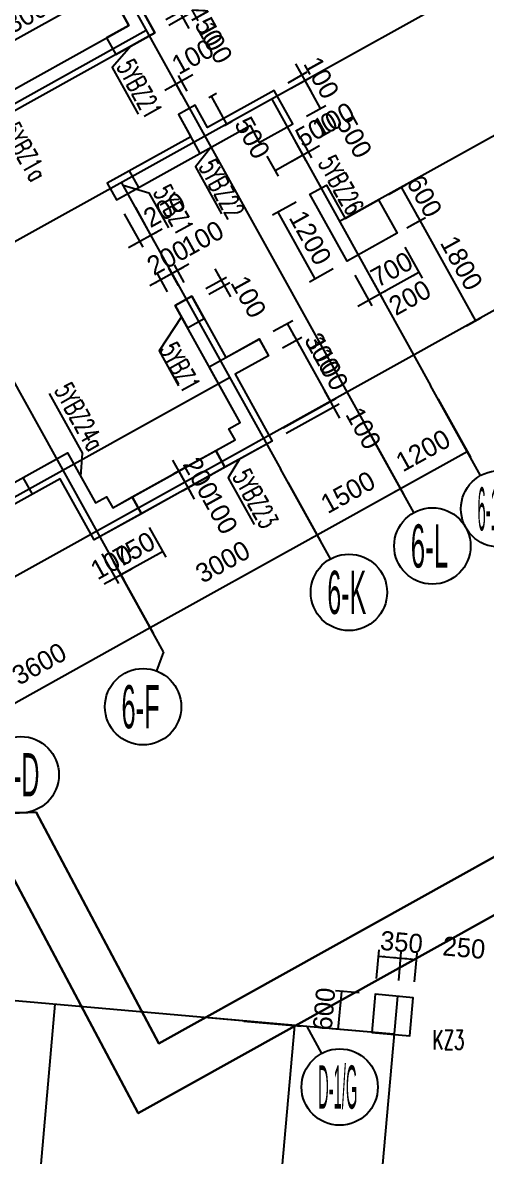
# Model space of a CAD drawing. Extents: x 19107 to 699106, y -67310 to 245688.
# Drawn here: x 515400 to 522687, y 89246 to 107050 of the extents above; entities that cross this region are included whole.
import ezdxf

# ---------------------------------------------------------------- set-up
doc = ezdxf.new("R2010")
doc.units = 0
doc.header["$LTSCALE"] = 100
doc.header["$MEASUREMENT"] = 0
for name, color, linetype in [('22000', 2, 'Continuous'), ('AXIS', 3, 'Continuous'), ('DIM', 3, 'Continuous'), ('DOTE', 253, 'Continuous'), ('L-AXIS', 3, 'Continuous'), ('wall-主楼', 2, 'Continuous'), ('小尺寸', 4, 'Continuous')]:
    doc.layers.add(name, color=color, linetype=linetype)
doc.layers.add('Select Column Frame Line', color=7, linetype='Continuous', lineweight=0)
doc.layers.add('Select Column Frame Position', color=7, linetype='Continuous', lineweight=0)
doc.styles.get("Standard").update_dxf_attribs({"font": 'standard'})
doc.styles.add('汉字', font='汉字')
doc.dimstyles.get("Standard").update_dxf_attribs({"dimtxt": 300, "dimasz": 100, "dimexe": 100, "dimexo": 250, "dimgap": 100, "dimtad": 0, "dimtoh": 1, "dimdec": 0, "dimdsep": 46, "dimcen": 0.09, "dimclrt": 7, "dimadec": 0, "dimazin": 0, "dimtfac": 1, "dimtdec": 4, "dimtofl": 0, "dimtmove": 0, "dimatfit": 3, "dimfxl": 1, "dimtolj": 1, "dimtzin": 0, "dimarcsym": 0})

# ---------------------------------------------------------------- blocks, each defined once
blk = doc.blocks.new('_AXISO')
blk.add_circle((0, 0), 0.5)
blk = doc.blocks.new('*D2698')
at = {"layer": 'L-AXIS', "color": 0, "linetype": 'ByBlock', "lineweight": -2}
for p, q in [((516949, 98368), (517453, 97461)), ((514257, 95801), (517404, 97549)), ((513802, 96620), (514305, 95713))]:
    blk.add_line(p, q, dxfattribs=at)
for points in [[(517404, 97549), (517325, 97485), (517309, 97515)], [(514257, 95801), (514336, 95864), (514352, 95835)]]:
    blk.add_solid(points, dxfattribs=at)
at = {"layer": 'L-AXIS', "color": 7, "linetype": 'Continuous', "lineweight": -2, "insert": (515660, 96981), "char_height": 300, "width": 775, "attachment_point": 5, "rotation": 29.0454, "style": '汉字'}
blk.add_mtext('3600', dxfattribs=at)
blk = doc.blocks.new('*D1392')
at = {"layer": 'L-AXIS', "color": 0, "linetype": 'ByBlock', "lineweight": -2}
for p, q in [((519572, 99824), (520075, 98918)), ((517404, 97549), (520027, 99005)), ((516949, 98368), (517453, 97461))]:
    blk.add_line(p, q, dxfattribs=at)
for points in [[(520027, 99005), (519947, 98942), (519931, 98971)], [(517404, 97549), (517483, 97612), (517500, 97583)]]:
    blk.add_solid(points, dxfattribs=at)
at = {"layer": 'L-AXIS', "color": 7, "linetype": 'Continuous', "lineweight": -2, "insert": (518545, 98583), "char_height": 300, "width": 780, "attachment_point": 5, "rotation": 29.0454, "style": '汉字'}
blk.add_mtext('3000', dxfattribs=at)
blk = doc.blocks.new('*D4373')
at = {"layer": 'L-AXIS', "color": 0, "linetype": 'ByBlock', "lineweight": -2}
for p, q in [((520883, 100553), (521387, 99646)), ((519572, 99824), (520075, 98918)), ((520027, 99005), (521338, 99733))]:
    blk.add_line(p, q, dxfattribs=at)
for points in [[(521338, 99733), (521259, 99670), (521243, 99699)], [(520027, 99005), (520106, 99068), (520122, 99039)]]:
    blk.add_solid(points, dxfattribs=at)
at = {"layer": 'L-AXIS', "color": 7, "linetype": 'Continuous', "lineweight": -2, "insert": (520512, 99675), "char_height": 300, "width": 690, "attachment_point": 5, "rotation": 29.0454, "style": '汉字'}
blk.add_mtext('1500', dxfattribs=at)
blk = doc.blocks.new('*D4710')
at = {"layer": 'L-AXIS', "color": 0, "linetype": 'ByBlock', "lineweight": -2}
for p, q in [((521932, 101135), (522436, 100229)), ((520883, 100553), (521387, 99646)), ((521338, 99733), (522387, 100316))]:
    blk.add_line(p, q, dxfattribs=at)
for points in [[(522387, 100316), (522308, 100253), (522292, 100282)], [(521338, 99733), (521417, 99796), (521434, 99767)]]:
    blk.add_solid(points, dxfattribs=at)
at = {"layer": 'L-AXIS', "color": 7, "linetype": 'Continuous', "lineweight": -2, "insert": (521693, 100331), "char_height": 300, "width": 690, "attachment_point": 5, "rotation": 29.0454, "style": '汉字'}
blk.add_mtext('1200', dxfattribs=at)
blk = doc.blocks.new('*D1764')
at = {"layer": 'L-AXIS', "color": 0, "linetype": 'ByBlock', "lineweight": -2}
for p, q in [((518874, 91371), (519775, 91291)), ((519176, 85672), (519675, 91300)), ((518375, 85743), (519275, 85663))]:
    blk.add_line(p, q, dxfattribs=at)
for points in [[(519675, 91300), (519683, 91199), (519650, 91202)], [(519176, 85672), (519168, 85773), (519201, 85770)]]:
    blk.add_solid(points, dxfattribs=at)
at = {"layer": 'L-AXIS', "color": 7, "linetype": 'Continuous', "lineweight": -2, "insert": (519077, 88517), "char_height": 300, "width": 775, "attachment_point": 5, "rotation": 84.9316, "style": '汉字'}
blk.add_mtext('5650', dxfattribs=at)
blk = doc.blocks.new('*D2750')
at = {"layer": '小尺寸', "color": 0, "linetype": 'ByBlock', "lineweight": -2}
for p, q in [((517002, 107541), (516871, 107777)), ((516920, 107689), (514035, 106087)), ((514238, 105720), (513986, 106174))]:
    blk.add_line(p, q, dxfattribs=at)
for points in [[(516920, 107689), (516841, 107626), (516824, 107655)], [(514035, 106087), (514114, 106150), (514130, 106121)]]:
    blk.add_solid(points, dxfattribs=at)
at = {"layer": '小尺寸', "color": 7, "linetype": 'Continuous', "lineweight": -2, "insert": (515356, 107107), "char_height": 300, "width": 780, "attachment_point": 5, "rotation": 29.0454, "style": '汉字'}
blk.add_mtext('3300', dxfattribs=at)
blk = doc.blocks.new('*D3072')
at = {"layer": '小尺寸', "color": 0, "linetype": 'ByBlock', "lineweight": -2}
for p, q in [((517429, 107493), (517735, 107662)), ((517648, 107614), (517866, 107220)), ((517648, 107099), (517954, 107269))]:
    blk.add_line(p, q, dxfattribs=at)
for points in [[(517648, 107614), (517711, 107535), (517682, 107518)], [(517866, 107220), (517803, 107300), (517832, 107316)]]:
    blk.add_solid(points, dxfattribs=at)
at = {"layer": '小尺寸', "color": 7, "linetype": 'Continuous', "lineweight": -2, "insert": (518274, 107002), "char_height": 300, "width": 576.67, "attachment_point": 5, "rotation": 299.0454, "style": '汉字'}
blk.add_mtext('450', dxfattribs=at)
blk = doc.blocks.new('*D3403')
at = {"layer": '小尺寸', "color": 0, "linetype": 'ByBlock', "lineweight": -2}
for p, q in [((517769, 107395), (518012, 106958)), ((517648, 107099), (517954, 107269)), ((517696, 107012), (518002, 107182))]:
    blk.add_line(p, q, dxfattribs=at)
for points in [[(517866, 107220), (517803, 107300), (517832, 107316)], [(517915, 107133), (517978, 107054), (517949, 107038)]]:
    blk.add_solid(points, dxfattribs=at)
at = {"layer": '小尺寸', "color": 7, "linetype": 'Continuous', "lineweight": -2, "insert": (518420, 106738), "char_height": 300, "width": 476.67, "attachment_point": 5, "rotation": 299.0454, "style": '汉字'}
blk.add_mtext('100', dxfattribs=at)
blk = doc.blocks.new('*D3740')
at = {"layer": '小尺寸', "color": 0, "linetype": 'ByBlock', "lineweight": -2}
for p, q in [((518074, 106230), (517636, 105987)), ((517900, 105924), (517763, 106171)), ((517988, 105972), (517850, 106220))]:
    blk.add_line(p, q, dxfattribs=at)
for points in [[(517899, 106133), (517978, 106196), (517994, 106167)], [(517811, 106084), (517732, 106021), (517716, 106050)]]:
    blk.add_solid(points, dxfattribs=at)
at = {"layer": '小尺寸', "color": 7, "linetype": 'Continuous', "lineweight": -2, "insert": (518073, 106515), "char_height": 300, "width": 476.67, "attachment_point": 5, "rotation": 29.0454, "style": '汉字'}
blk.add_mtext('100', dxfattribs=at)
blk = doc.blocks.new('*D1446')
at = {"layer": '小尺寸', "color": 0, "linetype": 'ByBlock', "lineweight": -2}
for p, q in [((519689, 106402), (519932, 105965)), ((519571, 106108), (519873, 106276)), ((519619, 106021), (519922, 106189))]:
    blk.add_line(p, q, dxfattribs=at)
for points in [[(519786, 106228), (519723, 106307), (519752, 106323)], [(519834, 106140), (519898, 106061), (519868, 106045)]]:
    blk.add_solid(points, dxfattribs=at)
at = {"layer": '小尺寸', "color": 7, "linetype": 'Continuous', "lineweight": -2, "insert": (520095, 106186), "char_height": 300, "width": 476.67, "attachment_point": 5, "rotation": 299.0454, "style": '汉字'}
blk.add_mtext('100', dxfattribs=at)
blk = doc.blocks.new('*D1775')
at = {"layer": '小尺寸', "color": 0, "linetype": 'ByBlock', "lineweight": -2}
for p, q in [((519619, 106021), (519922, 106189)), ((519834, 106140), (520077, 105703)), ((519862, 105584), (520165, 105752))]:
    blk.add_line(p, q, dxfattribs=at)
for points in [[(519834, 106140), (519898, 106061), (519868, 106045)], [(520077, 105703), (520014, 105782), (520043, 105799)]]:
    blk.add_solid(points, dxfattribs=at)
at = {"layer": '小尺寸', "color": 7, "linetype": 'Continuous', "lineweight": -2, "insert": (520612, 105255), "char_height": 300, "width": 566.67, "attachment_point": 5, "rotation": 299.0454, "style": '汉字'}
blk.add_mtext('500', dxfattribs=at)
blk = doc.blocks.new('*D2099')
at = {"layer": '小尺寸', "color": 0, "linetype": 'ByBlock', "lineweight": -2}
for p, q in [((521406, 103524), (521676, 103039)), ((520794, 103184), (521064, 102699)), ((521627, 103126), (521015, 102786))]:
    blk.add_line(p, q, dxfattribs=at)
for points in [[(521627, 103126), (521548, 103063), (521532, 103092)], [(521015, 102786), (521095, 102850), (521111, 102820)]]:
    blk.add_solid(points, dxfattribs=at)
at = {"layer": '小尺寸', "color": 7, "linetype": 'Continuous', "lineweight": -2, "insert": (521200, 103175), "char_height": 300, "width": 566.67, "attachment_point": 5, "rotation": 29.0454, "style": '汉字'}
blk.add_mtext('700', dxfattribs=at)
blk = doc.blocks.new('*D2427')
at = {"layer": '小尺寸', "color": 0, "linetype": 'ByBlock', "lineweight": -2}
for p, q in [((520794, 103184), (521064, 102699)), ((520619, 103087), (520889, 102602)), ((521190, 102884), (520665, 102592))]:
    blk.add_line(p, q, dxfattribs=at)
for points in [[(521015, 102786), (521095, 102850), (521111, 102820)], [(520840, 102689), (520761, 102626), (520745, 102655)]]:
    blk.add_solid(points, dxfattribs=at)
at = {"layer": '小尺寸', "color": 7, "linetype": 'Continuous', "lineweight": -2, "insert": (521485, 102731), "char_height": 300, "width": 566.67, "attachment_point": 5, "rotation": 29.0454, "style": '汉字'}
blk.add_mtext('200', dxfattribs=at)
blk = doc.blocks.new('*D107')
at = {"layer": '小尺寸', "color": 0, "linetype": 'ByBlock', "lineweight": -2}
for p, q in [((519765, 105244), (519940, 104929)), ((520066, 105114), (519629, 104871)), ((519678, 105195), (519852, 104881))]:
    blk.add_line(p, q, dxfattribs=at)
for points in [[(519891, 105017), (519970, 105080), (519987, 105051)], [(519804, 104968), (519724, 104905), (519708, 104934)]]:
    blk.add_solid(points, dxfattribs=at)
at = {"layer": '小尺寸', "color": 7, "linetype": 'Continuous', "lineweight": -2, "insert": (520286, 105522), "char_height": 300, "width": 476.67, "attachment_point": 5, "rotation": 29.0454, "style": '汉字'}
blk.add_mtext('100', dxfattribs=at)
blk = doc.blocks.new('*D444')
at = {"layer": '小尺寸', "color": 0, "linetype": 'ByBlock', "lineweight": -2}
for p, q in [((521149, 104354), (521438, 104514)), ((521350, 104465), (521641, 103941)), ((521440, 103829), (521729, 103990))]:
    blk.add_line(p, q, dxfattribs=at)
for points in [[(521350, 104465), (521413, 104386), (521384, 104370)], [(521641, 103941), (521578, 104020), (521607, 104037)]]:
    blk.add_solid(points, dxfattribs=at)
at = {"layer": '小尺寸', "color": 7, "linetype": 'Continuous', "lineweight": -2, "insert": (521714, 104325), "char_height": 300, "width": 556.67, "attachment_point": 5, "rotation": 299.0454, "style": '汉字'}
blk.add_mtext('600', dxfattribs=at)
blk = doc.blocks.new('*D773')
at = {"layer": '小尺寸', "color": 0, "linetype": 'ByBlock', "lineweight": -2}
for p, q in [((516997, 104049), (517289, 103523)), ((517171, 104146), (517464, 103620)), ((517590, 103805), (517065, 103514))]:
    blk.add_line(p, q, dxfattribs=at)
for points in [[(517415, 103708), (517494, 103771), (517511, 103742)], [(517240, 103611), (517161, 103548), (517145, 103577)]]:
    blk.add_solid(points, dxfattribs=at)
at = {"layer": '小尺寸', "color": 7, "linetype": 'Continuous', "lineweight": -2, "insert": (517629, 104112), "char_height": 300, "width": 566.67, "attachment_point": 5, "rotation": 29.0454, "style": '汉字'}
blk.add_mtext('200', dxfattribs=at)
blk = doc.blocks.new('*D1105')
at = {"layer": '小尺寸', "color": 0, "linetype": 'ByBlock', "lineweight": -2}
for p, q in [((519337, 102204), (519644, 102374)), ((519556, 102326), (519702, 102063)), ((519483, 101941), (519789, 102112))]:
    blk.add_line(p, q, dxfattribs=at)
for points in [[(519556, 102326), (519619, 102246), (519590, 102230)], [(519702, 102063), (519639, 102143), (519668, 102159)]]:
    blk.add_solid(points, dxfattribs=at)
at = {"layer": '小尺寸', "color": 7, "linetype": 'Continuous', "lineweight": -2, "insert": (520107, 101850), "char_height": 300, "width": 566.67, "attachment_point": 5, "rotation": 299.0454, "style": '汉字'}
blk.add_mtext('300', dxfattribs=at)
blk = doc.blocks.new('*D4079')
at = {"layer": '小尺寸', "color": 0, "linetype": 'ByBlock', "lineweight": -2}
for p, q in [((519483, 101941), (519789, 102112)), ((519702, 102063), (520236, 101101)), ((520017, 100980), (520324, 101150))]:
    blk.add_line(p, q, dxfattribs=at)
for points in [[(519702, 102063), (519765, 101984), (519736, 101968)], [(520236, 101101), (520173, 101181), (520202, 101197)]]:
    blk.add_solid(points, dxfattribs=at)
at = {"layer": '小尺寸', "color": 7, "linetype": 'Continuous', "lineweight": -2, "insert": (520188, 101704), "char_height": 300, "width": 685, "attachment_point": 5, "rotation": 299.0454, "style": '汉字'}
blk.add_mtext('1100', dxfattribs=at)
blk = doc.blocks.new('*D4416')
at = {"layer": '小尺寸', "color": 0, "linetype": 'ByBlock', "lineweight": -2}
for p, q in [((518010, 103255), (517572, 103013)), ((517851, 102923), (517699, 103197)), ((517939, 102971), (517786, 103246))]:
    blk.add_line(p, q, dxfattribs=at)
for points in [[(517747, 103110), (517668, 103047), (517652, 103076)], [(517835, 103158), (517914, 103221), (517930, 103192)]]:
    blk.add_solid(points, dxfattribs=at)
at = {"layer": '小尺寸', "color": 7, "linetype": 'Continuous', "lineweight": -2, "insert": (518229, 103663), "char_height": 300, "width": 476.67, "attachment_point": 5, "rotation": 29.0454, "style": '汉字'}
blk.add_mtext('100', dxfattribs=at)
blk = doc.blocks.new('*D4765')
at = {"layer": '小尺寸', "color": 0, "linetype": 'ByBlock', "lineweight": -2}
for p, q in [((517922, 103207), (517398, 102915)), ((517676, 102825), (517524, 103100)), ((517851, 102923), (517699, 103197))]:
    blk.add_line(p, q, dxfattribs=at)
for points in [[(517747, 103110), (517827, 103173), (517843, 103144)], [(517572, 103013), (517493, 102949), (517477, 102979)]]:
    blk.add_solid(points, dxfattribs=at)
at = {"layer": '小尺寸', "color": 7, "linetype": 'Continuous', "lineweight": -2, "insert": (517683, 103360), "char_height": 300, "width": 566.67, "attachment_point": 5, "rotation": 29.0454, "style": '汉字'}
blk.add_mtext('200', dxfattribs=at)
blk = doc.blocks.new('*D5091')
at = {"layer": '小尺寸', "color": 0, "linetype": 'ByBlock', "lineweight": -2}
for p, q in [((518421, 103182), (518664, 102745)), ((518279, 102874), (518606, 103056)), ((518327, 102787), (518654, 102968))]:
    blk.add_line(p, q, dxfattribs=at)
for points in [[(518518, 103007), (518455, 103086), (518484, 103102)], [(518567, 102920), (518630, 102840), (518601, 102824)]]:
    blk.add_solid(points, dxfattribs=at)
at = {"layer": '小尺寸', "color": 7, "linetype": 'Continuous', "lineweight": -2, "insert": (518950, 102745), "char_height": 300, "width": 476.67, "attachment_point": 5, "rotation": 299.0454, "style": '汉字'}
blk.add_mtext('100', dxfattribs=at)
blk = doc.blocks.new('*D2760')
at = {"layer": '小尺寸', "color": 0, "linetype": 'ByBlock', "lineweight": -2}
for p, q in [((517755, 100181), (518046, 99657)), ((518215, 100208), (517765, 99958)), ((518312, 100033), (517862, 99783))]:
    blk.add_line(p, q, dxfattribs=at)
for points in [[(517852, 100006), (517789, 100086), (517818, 100102)], [(517949, 99831), (518012, 99752), (517983, 99736)]]:
    blk.add_solid(points, dxfattribs=at)
at = {"layer": '小尺寸', "color": 7, "linetype": 'Continuous', "lineweight": -2, "insert": (518199, 99896), "char_height": 300, "width": 566.67, "attachment_point": 5, "rotation": 299.0454, "style": '汉字'}
blk.add_mtext('200', dxfattribs=at)
blk = doc.blocks.new('*D3082')
at = {"layer": '小尺寸', "color": 0, "linetype": 'ByBlock', "lineweight": -2}
for p, q in [((517852, 100006), (518095, 99569)), ((518312, 100033), (517862, 99783)), ((518361, 99945), (517910, 99695))]:
    blk.add_line(p, q, dxfattribs=at)
for points in [[(517949, 99831), (517886, 99911), (517915, 99927)], [(517998, 99744), (518061, 99665), (518032, 99648)]]:
    blk.add_solid(points, dxfattribs=at)
at = {"layer": '小尺寸', "color": 7, "linetype": 'Continuous', "lineweight": -2, "insert": (518503, 99349), "char_height": 300, "width": 476.67, "attachment_point": 5, "rotation": 299.0454, "style": '汉字'}
blk.add_mtext('100', dxfattribs=at)
blk = doc.blocks.new('*D3416')
at = {"layer": '小尺寸', "color": 0, "linetype": 'ByBlock', "lineweight": -2}
for p, q in [((517389, 99120), (517648, 98654)), ((516734, 98756), (516993, 98290)), ((517600, 98741), (516944, 98377))]:
    blk.add_line(p, q, dxfattribs=at)
for points in [[(517600, 98741), (517520, 98678), (517504, 98707)], [(516944, 98377), (517023, 98440), (517040, 98411)]]:
    blk.add_solid(points, dxfattribs=at)
at = {"layer": '小尺寸', "color": 7, "linetype": 'Continuous', "lineweight": -2, "insert": (517150, 98778), "char_height": 300, "width": 566.67, "attachment_point": 5, "rotation": 29.0454, "style": '汉字'}
blk.add_mtext('750', dxfattribs=at)
blk = doc.blocks.new('*D3748')
at = {"layer": '小尺寸', "color": 0, "linetype": 'ByBlock', "lineweight": -2}
for p, q in [((516646, 98707), (516905, 98241)), ((516734, 98756), (516993, 98290)), ((517119, 98474), (516682, 98231))]:
    blk.add_line(p, q, dxfattribs=at)
for points in [[(516857, 98328), (516777, 98265), (516761, 98294)], [(516944, 98377), (517023, 98440), (517040, 98411)]]:
    blk.add_solid(points, dxfattribs=at)
at = {"layer": '小尺寸', "color": 7, "linetype": 'Continuous', "lineweight": -2, "insert": (516797, 98581), "char_height": 300, "width": 476.67, "attachment_point": 5, "rotation": 29.0454, "style": '汉字'}
blk.add_mtext('100', dxfattribs=at)
blk = doc.blocks.new('*D3043')
at = {"layer": '小尺寸', "color": 0, "linetype": 'ByBlock', "lineweight": -2}
for p, q in [((519678, 105195), (519852, 104881)), ((519240, 104952), (519415, 104638)), ((519804, 104968), (519366, 104725))]:
    blk.add_line(p, q, dxfattribs=at)
for points in [[(519804, 104968), (519724, 104905), (519708, 104934)], [(519366, 104725), (519446, 104788), (519462, 104759)]]:
    blk.add_solid(points, dxfattribs=at)
at = {"layer": '小尺寸', "color": 7, "linetype": 'Continuous', "lineweight": -2, "insert": (520017, 105373), "char_height": 300, "width": 566.67, "attachment_point": 5, "rotation": 29.0454, "style": '汉字'}
blk.add_mtext('500', dxfattribs=at)
blk = doc.blocks.new('*D4974')
at = {"layer": '小尺寸', "color": 0, "linetype": 'ByBlock', "lineweight": -2}
for p, q in [((519697, 104233), (519324, 104026)), ((519411, 104075), (519994, 103026)), ((520279, 103184), (519906, 102977))]:
    blk.add_line(p, q, dxfattribs=at)
for points in [[(519411, 104075), (519474, 103995), (519445, 103979)], [(519994, 103026), (519931, 103105), (519960, 103121)]]:
    blk.add_solid(points, dxfattribs=at)
at = {"layer": '小尺寸', "color": 7, "linetype": 'Continuous', "lineweight": -2, "insert": (519921, 103672), "char_height": 300, "width": 690, "attachment_point": 5, "rotation": 299.0454, "style": '汉字'}
blk.add_mtext('1200', dxfattribs=at)
blk = doc.blocks.new('*D2633')
at = {"layer": '小尺寸', "color": 0, "linetype": 'ByBlock', "lineweight": -2}
for p, q in [((521503, 103864), (521729, 103990)), ((521641, 103941), (522515, 102367)), ((522377, 102290), (522603, 102416))]:
    blk.add_line(p, q, dxfattribs=at)
for points in [[(521641, 103941), (521705, 103862), (521675, 103846)], [(522515, 102367), (522452, 102447), (522481, 102463)]]:
    blk.add_solid(points, dxfattribs=at)
at = {"layer": '小尺寸', "color": 7, "linetype": 'Continuous', "lineweight": -2, "insert": (522297, 103276), "char_height": 300, "width": 690, "attachment_point": 5, "rotation": 299.0454, "style": '汉字'}
blk.add_mtext('1800', dxfattribs=at)
blk = doc.blocks.new('*D2963')
at = {"layer": '小尺寸', "color": 0, "linetype": 'ByBlock', "lineweight": -2}
for p, q in [((519492, 100688), (520324, 101150)), ((520139, 101276), (520382, 100839)), ((519541, 100601), (520372, 101063))]:
    blk.add_line(p, q, dxfattribs=at)
for points in [[(520236, 101101), (520173, 101181), (520202, 101197)], [(520285, 101014), (520348, 100935), (520319, 100919)]]:
    blk.add_solid(points, dxfattribs=at)
at = {"layer": '小尺寸', "color": 7, "linetype": 'Continuous', "lineweight": -2, "insert": (520756, 100680), "char_height": 300, "width": 476.67, "attachment_point": 5, "rotation": 299.0454, "style": '汉字'}
blk.add_mtext('100', dxfattribs=at)
blk = doc.blocks.new('*D3291')
at = {"layer": '小尺寸', "color": 0, "linetype": 'ByBlock', "lineweight": -2}
for p, q in [((518328, 105875), (518449, 105943)), ((518362, 105894), (518605, 105457)), ((518570, 105438), (518692, 105506))]:
    blk.add_line(p, q, dxfattribs=at)
for points in [[(518362, 105894), (518425, 105815), (518396, 105799)], [(518605, 105457), (518542, 105536), (518571, 105553)]]:
    blk.add_solid(points, dxfattribs=at)
at = {"layer": '小尺寸', "color": 7, "linetype": 'Continuous', "lineweight": -2, "insert": (519009, 105243), "char_height": 300, "width": 566.67, "attachment_point": 5, "rotation": 299.0454, "style": '汉字'}
blk.add_mtext('500', dxfattribs=at)
blk = doc.blocks.new('*D2069')
at = {"layer": 'DIM', "color": 0, "linetype": 'ByBlock', "lineweight": -2}
for p, q in [((520691, 91812), (520314, 91846)), ((520361, 91239), (520414, 91837)), ((520638, 91215), (520261, 91248))]:
    blk.add_line(p, q, dxfattribs=at)
for points in [[(520414, 91837), (520422, 91736), (520389, 91739)], [(520361, 91239), (520353, 91340), (520386, 91337)]]:
    blk.add_solid(points, dxfattribs=at)
at = {"layer": 'DIM', "color": 7, "linetype": 'Continuous', "lineweight": -2, "insert": (520138, 91560), "char_height": 300, "width": 556.67, "attachment_point": 5, "rotation": 84.9316, "style": '汉字'}
blk.add_mtext('600', dxfattribs=at)
blk = doc.blocks.new('*D2389')
at = {"layer": 'DIM', "color": 0, "linetype": 'ByBlock', "lineweight": -2}
for p, q in [((520962, 92039), (521002, 92489)), ((521311, 92008), (521350, 92458)), ((520993, 92389), (521342, 92358))]:
    blk.add_line(p, q, dxfattribs=at)
for points in [[(520993, 92389), (521094, 92397), (521091, 92364)], [(521342, 92358), (521241, 92350), (521243, 92384)]]:
    blk.add_solid(points, dxfattribs=at)
at = {"layer": 'DIM', "color": 7, "linetype": 'Continuous', "lineweight": -2, "insert": (521354, 92608), "char_height": 300, "width": 566.67, "attachment_point": 5, "rotation": 354.9316, "style": '汉字'}
blk.add_mtext('350', dxfattribs=at)
blk = doc.blocks.new('*D1050')
at = {"layer": 'DIM', "color": 0, "linetype": 'ByBlock', "lineweight": -2}
for p, q in [((521311, 92008), (521350, 92458)), ((521560, 91986), (521599, 92436)), ((521342, 92358), (521591, 92336))]:
    blk.add_line(p, q, dxfattribs=at)
for points in [[(521342, 92358), (521443, 92366), (521440, 92333)], [(521591, 92336), (521490, 92328), (521492, 92361)]]:
    blk.add_solid(points, dxfattribs=at)
at = {"layer": 'DIM', "color": 7, "linetype": 'Continuous', "lineweight": -2, "insert": (522336, 92521), "char_height": 300, "width": 566.67, "attachment_point": 5, "rotation": 354.9316, "style": '汉字'}
blk.add_mtext('250', dxfattribs=at)
blk = doc.blocks.new('后浇带现场')
at = {"color": 6, "lineweight": 30}
for points in [[(662200, 674230), (718557, 674230), (718557, 624270), (707583, 624270), (707286, 620897), (700215, 616964), (698139, 620873), (664797, 619534)], [(662200, 673430), (717757, 673430), (717757, 625070), (706851, 625070), (706526, 621390), (700538, 618060), (698609, 621692), (664765, 620333)]]:
    blk.add_lwpolyline(points, dxfattribs=at)

msp = doc.modelspace()

# ---------------------------------------------------------------- linework, layer by layer
at = {"layer": '22000', "linetype": 'Continuous'}
msp.add_lwpolyline([(512119.9, 98824.7), (512338.4, 98431.2), (512513.3, 98528.3), (512610.6, 98353.6), (516107.3, 100295.5), (516544.3, 99508.7), (516719.1, 99605.8), (516816.2, 99431), (518739.5, 100499.1), (518642.4, 100673.9), (518817.3, 100771), (517797.7, 102606.9), (518060, 102752.5), (518594, 101790.9), (519118.5, 102082.4), (519264.1, 101820.1), (518739.6, 101528.8), (519322.3, 100479.5), (516524.8, 98925.9), (515990.7, 99887.6), (512318.9, 97848.5), (511857.7, 98679), (512119.9, 98824.7)], dxfattribs=at)
at = {"layer": 'DOTE'}
for p, q in [((505982.4, 127384), (520761.7, 100771.3)), ((502049.7, 125196.8), (516832.5, 98577.7)), ((526300.9, 109731.2), (502282.3, 96392.6)), ((527369, 107807.9), (520381.5, 103927.4)), ((517343.2, 106926.9), (501366.6, 98041.5)), ((519314.3, 105849.1), (521810.8, 101353.9)), ((528534.2, 105709.7), (504515.6, 92371.1)), ((516954.7, 104536.8), (519455.2, 100034.2)), ((503981.6, 93332.8), (518652.3, 101480.1)), ((521230.1, 91162.1), (513167.2, 91877.2)), ((521288.5, 91759.3), (517734.3, 51685.2)), ((515906.4, 91634.3), (515407.3, 86006.4))]:
    msp.add_line(p, q, dxfattribs=at)
at = {"layer": 'L-AXIS'}
for p, q in [((522596.6, 99938.9), (521810.8, 101353.9)), ((521547.5, 99356.3), (520761.7, 100771.3)), ((520236.1, 98628), (519450.3, 100043)), ((517613.4, 97171.5), (516827.6, 98586.5)), ((517613.4, 97171.5), (517501.5, 96869.7)), ((519864.2, 91283.3), (518330.8, 91419.3)), ((519864.2, 91283.3), (520094.9, 90860.5))]:
    msp.add_line(p, q, dxfattribs=at)
at = {"layer": 'Select Column Frame Line', "color": 200, "linetype": 'Continuous', "lineweight": -3}
for p in [(515819.2, 101226.3), (516312.1, 99926.7)]:
    msp.add_line(p, (516341.3, 100286), dxfattribs=at)
for points in [[(517106.7, 106684.2), (516806.6, 106345.9), (517214.4, 105611.6)], [(518356.9, 105090.8), (518115.3, 104785), (518523.2, 104050.7)], [(516977.3, 104496.2), (517385.2, 104379.6), (517691.1, 103828.8)], [(517894.8, 102432.1), (517546, 101895.2), (517851.8, 101344.4)], [(518805.5, 100192.6), (518629.1, 99903.3), (519036.9, 99168.9)]]:
    msp.add_lwpolyline(points, dxfattribs=at)
at = {"layer": 'Select Column Frame Position', "color": 235, "linetype": 'Continuous', "lineweight": -3}
for points in [[(517210.9, 107371.2), (516948.6, 107225.5), (517070, 107006.9), (516720.3, 106812.7), (516865.9, 106550.5), (517477.9, 106890.3), (517210.9, 107371.2)], [(517846.8, 105608.2), (518186.6, 104996.2), (518973.4, 105433.2), (519119.1, 105170.9), (519643.6, 105462.2), (519352.3, 105986.7), (518303.2, 105404.1), (518109, 105753.8), (517846.8, 105608.2)], [(517079.3, 104724.4), (516729.6, 104530.2), (516875.3, 104268), (517225, 104462.2), (517079.3, 104724.4)], [(520993.4, 104267.5), (521284.7, 103742.9), (520497.9, 103306), (519915, 104354.9), (520177.3, 104500.6), (520468.9, 103976.2), (520993.4, 104267.5), (520993.4, 104267.5)], [(518060, 102752.6), (517797.7, 102606.9), (517991.9, 102257.2), (518254.2, 102402.9), (518060, 102752.6)], [(518739.5, 100499.1), (518642.4, 100673.9), (518817.3, 100771), (518331.7, 101645.4), (519118.5, 102082.4), (519264.1, 101820.1), (518739.6, 101528.8), (519322.3, 100479.5), (518579.2, 100066.9), (518433.5, 100329.1), (518739.5, 100499.1)], [(516107.3, 100295.5), (516544.3, 99508.7), (516719.1, 99605.8), (516816.2, 99431), (517122.2, 99600.9), (517267.8, 99338.6), (516524.7, 98925.9), (515990.7, 99887.6), (515553.6, 99644.8), (515407.9, 99907.1), (516107.3, 100295.5)]]:
    msp.add_lwpolyline(points, dxfattribs=at)
at = {"layer": 'Select Column Frame Position', "color": 7, "linetype": 'Continuous', "lineweight": -3}
msp.add_lwpolyline([(520886.8, 91192.6), (521484.5, 91139.6), (521537.5, 91737.2), (520939.9, 91790.2), (520886.8, 91192.6)], dxfattribs=at)
at = {"layer": 'wall-主楼'}
for points in [[(517477.9, 106890.3), (514505.5, 105239.6), (514311.3, 105589.3), (514661, 105783.5), (514709.5, 105696.1), (517070, 107006.9), (516948.6, 107225.5), (517210.9, 107371.2)], [(519119.1, 105170.9), (519643.6, 105462.2), (519352.3, 105986.7), (518303.2, 105404.1), (518109, 105753.8), (517846.8, 105608.2), (518041, 105258.5), (516729.6, 104530.2), (516875.3, 104267.9), (518973.4, 105433.2)], [(520177.7, 104500.5), (520469, 103976), (520993.5, 104267.3), (521284.8, 103742.7), (520498, 103305.8), (519915.4, 104354.9)], [(518642.4, 100673.9), (518817.3, 100771), (517797.7, 102606.9), (518060, 102752.5), (518594, 101790.9), (519118.6, 102082.2), (519264.2, 101819.9), (518739.7, 101528.6), (519322.3, 100479.5), (518579.2, 100066.9), (518433.5, 100329.1), (518739.5, 100499.1)], [(516816.2, 99431), (517122.2, 99600.9), (517267.8, 99338.6), (516524.7, 98925.9), (515990.7, 99887.6), (512318.9, 97848.5), (511857.7, 98679), (512119.9, 98824.7), (512338.4, 98431.2), (512513.3, 98528.3), (512610.4, 98353.5), (516107.3, 100295.5), (516544.3, 99508.7), (516719.1, 99605.8)], [(518433.5, 100329.1), (518579.2, 100066.9), (517267.8, 99338.6), (517122.2, 99600.9)]]:
    msp.add_lwpolyline(points, close=True, dxfattribs=at)

# ---------------------------------------------------------------- block references
at = {"color": 3, "lineweight": 30}
msp.add_blockref('后浇带现场', (-182998.7, -527042.1), dxfattribs=at)
at = {"layer": 'AXIS'}
ref = msp.add_blockref('_AXISO', (520382.3, 90333.8), dxfattribs=dict(at, xscale=1199.999999999997, yscale=1200, rotation=359.999645787379))
ref.add_attrib('A', 'D-1/G', (520042.9, 89994.4), dxfattribs={"height": 678.82, "style": '汉字', "width": 0.254902})
at = {"layer": 'L-AXIS'}
ref = msp.add_blockref('_AXISO', (522887.9, 99414.3), dxfattribs=dict(at, xscale=1199.999999999997, yscale=1200, rotation=359.999645787379))
ref.add_attrib('A', '6-1/M', (522548.5, 99074.9), dxfattribs={"height": 678.82, "style": '汉字', "width": 0.254902})
ref = msp.add_blockref('_AXISO', (521838.8, 98831.7), dxfattribs=dict(at, xscale=1199.999999999997, yscale=1200, rotation=359.999645787379))
ref.add_attrib('A', '6-L', (521499.4, 98492.3), dxfattribs={"height": 678.82, "style": '汉字', "width": 0.448276})
ref = msp.add_blockref('_AXISO', (520527.4, 98103.5), dxfattribs=dict(at, xscale=1199.999999999997, yscale=1200, rotation=359.999645787379))
ref.add_attrib('A', '6-K', (520188, 97764.1), dxfattribs={"height": 678.82, "style": '汉字', "width": 0.433333})
ref = msp.add_blockref('_AXISO', (517292.8, 96307.1), dxfattribs=dict(at, xscale=1199.999999999997, yscale=1200, rotation=359.999645787379))
ref.add_attrib('A', '6-F', (516953.4, 95967.7), dxfattribs={"height": 678.82, "style": '汉字', "width": 0.440678})
ref = msp.add_blockref('_AXISO', (515369.4, 95239), dxfattribs=dict(at, xscale=1199.999999999997, yscale=1200, rotation=359.999645787379))
ref.add_attrib('A', '6-D', (515030, 94899.6), dxfattribs={"height": 678.82, "style": '汉字', "width": 0.433333})

# ---------------------------------------------------------------- texts
at = {"color": 200, "linetype": 'Continuous', "lineweight": -3, "width": 0.7}
for s, p in [('5YBZ21', (516871, 106364.4)), ('5YBZ1a', (515066.3, 105372.5)), ('5YBZ22', (518160.4, 104793.1)), ('5YBZ26', (520038.4, 104855)), ('5YBZ1', (517445.4, 104392.6)), ('5YBZ1', (517545.8, 101920)), ('5YBZ24a', (515891.1, 101282.1)), ('5YBZ23', (518692.5, 99928.7))]:
    msp.add_text(s, height=300, rotation=299.04537, dxfattribs=at).set_placement(p)
msp.add_text('KZ3', height=300, dxfattribs=at).set_placement((521842.1, 90924.8))

# ---------------------------------------------------------------- dimensions: what is measured, and where the dimension line sits
at = {"layer": 'DIM', "color": 200}
for p1, p2, distance, picture, middle in [((520939.9, 91790.2), (521288.5, 91759.3), 601.2, '*D2389', (520797.8, 92657.3)), ((520886.8, 91192.6), (520939.9, 91790.2), 527.9, '*D2069', (520138.5, 91560.1))]:
    dim = msp.add_aligned_dim(p1=p1, p2=p2, distance=distance, dimstyle='Standard', dxfattribs=at)
    dim.commit()
    dim.dimension.update_dxf_attribs({"geometry": picture, "text_midpoint": middle})
dim = msp.add_linear_dim(base=(521590.6, 92336), p1=(521288.5, 91759.3), p2=(521537.5, 91737.2), angle=174.93165, dimstyle='Standard', dxfattribs=at)
dim.commit()
dim.dimension.update_dxf_attribs({"geometry": '*D1050', "text_midpoint": (521829.9, 92565.8)})
at = {"layer": 'L-AXIS'}
for base, p1, p2, angle, picture, middle in [((522387.2, 100315.9), (520761.7, 100771.3), (521810.8, 101353.9), 29.04537, '*D4710', (521692.7, 100330.6)), ((521338.1, 99733.3), (519450.3, 100043), (520761.7, 100771.3), 29.04537, '*D4373', (520512.5, 99675.2)), ((520026.7, 99005.1), (516827.6, 98586.5), (519450.3, 100043), 29.04537, '*D1392', (518545.5, 98582.8)), ((517404, 97548.6), (513680.4, 96838.7), (516827.6, 98586.5), 29.04537, '*D2698', (515660.5, 96980.7)), ((519675, 91300.1), (518126, 85765.3), (518625.2, 91393.2), 84.93165, '*D1764', (519076.8, 88517))]:
    dim = msp.add_linear_dim(base=base, p1=p1, p2=p2, angle=angle, dimstyle='Standard', dxfattribs=at)
    dim.commit()
    dim.dimension.update_dxf_attribs({"geometry": picture, "text_midpoint": middle})
at = {"layer": '小尺寸'}
for base, p1, p2, angle, picture, middle in [((514034.9, 106086.9), (517123.4, 107322.6), (514359.8, 105501.9), 29.04537, '*D2750', (515356, 107106.6)), ((517866.4, 107220.5), (517210.9, 107371.2), (517429.3, 106977.8), 299.04537, '*D3072', (517975.8, 107538.6)), ((517915, 107133.1), (517429.3, 106977.8), (517477.9, 106890.3), 299.04537, '*D3403', (518231.6, 107077.9)), ((517811.3, 106084), (518109, 105753.8), (518021.6, 105705.3), 29.04537, '*D3740', (517733.6, 106326.9)), ((519834.5, 106140.1), (519352.3, 105986.7), (519400.9, 105899.3), 299.04537, '*D1446', (519906.5, 106525.4)), ((520077.2, 105703), (519400.9, 105899.3), (519643.6, 105462.2), 299.04537, '*D1775', (520304.6, 105808.6)), ((518604.7, 105457.1), (518109, 105753.8), (518351.8, 105316.7), 299.04537, '*D3291', (518701.8, 105797.1)), ((519803.6, 104968.1), (519643.6, 105462.2), (519556.2, 105413.6), 29.04537, '*D107', (519946.2, 105333.3)), ((519366.5, 104725.4), (519556.2, 105413.6), (519119.1, 105170.9), 29.04537, '*D3043', (519463.7, 105065.3)), ((521641.5, 103941.1), (520930.6, 104232.3), (521221.8, 103708), 299.04537, '*D444', (521714.4, 104324.6)), ((517240.3, 103610.7), (517050.1, 104365), (516875.3, 104268), 29.04537, '*D773', (517206.3, 103877.8)), ((519993.6, 103025.7), (519915.4, 104354.9), (520498, 103305.8), 299.04537, '*D4974', (519920.9, 103671.6)), ((522515.5, 102367.2), (521284.7, 103742.9), (522158.7, 102169.1), 299.04537, '*D2633', (522297, 103275.5)), ((517747.3, 103109.7), (518060, 102752.6), (517972.6, 102704), 29.04537, '*D4416', (517889.9, 103474.8)), ((517572.4, 103012.6), (517972.6, 102704), (517797.7, 102606.9), 29.04537, '*D4765', (517260.4, 103125.3)), ((521015.2, 102786.5), (521284.8, 103742.7), (520672.8, 103402.9), 29.04537, '*D2099', (521199.8, 103175)), ((520840.3, 102689.4), (520672.8, 103402.9), (520498, 103305.8), 29.04537, '*D2427', (521062, 102496.1)), ((518566.7, 102919.6), (518060, 102752.6), (518108.5, 102665.1), 299.04537, '*D5091', (518761, 103084.6)), ((519702, 102063.3), (519118.5, 102082.4), (519264.1, 101820.1), 299.04537, '*D1105', (519847.8, 102315.8)), ((520236.2, 101101.5), (519264.1, 101820.1), (519798.3, 100858.3), 299.04537, '*D4079', (520187.7, 101703.8)), ((520284.7, 101014), (519273.7, 100567), (519322.3, 100479.5), 299.04537, '*D2963', (520567.8, 101019.2)), ((517949.2, 99831.4), (518433.5, 100329.1), (518530.6, 100154.3), 299.04537, '*D2760', (517964.8, 100318.3)), ((517997.7, 99744), (518530.6, 100154.3), (518579.2, 100066.9), 299.04537, '*D3082', (518314.3, 99688.8)), ((516944, 98376.9), (517267.8, 99338.6), (516612.2, 98974.5), 29.04537, '*D3416', (517150.5, 98777.6)), ((516856.6, 98328.4), (516612.2, 98974.5), (516524.7, 98925.9), 29.04537, '*D3748', (516457.1, 98392.5))]:
    dim = msp.add_linear_dim(base=base, p1=p1, p2=p2, angle=angle, dimstyle='Standard', dxfattribs=at)
    dim.commit()
    dim.dimension.update_dxf_attribs({"geometry": picture, "text_midpoint": middle})

doc.saveas('drawing.dxf')
